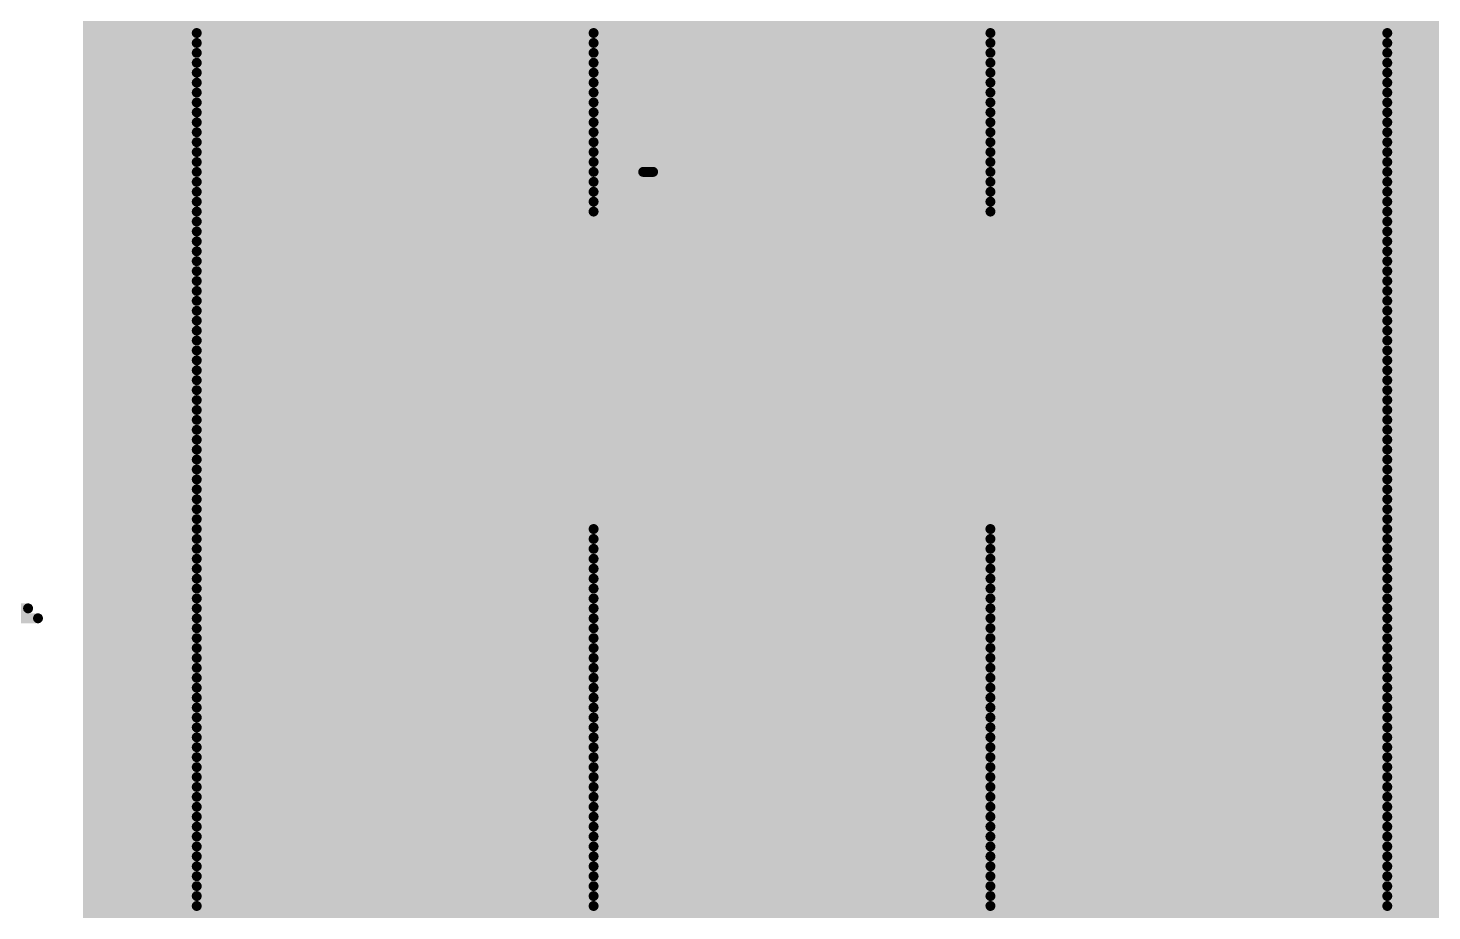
# Model space of a CAD drawing. Header units: inches. Extents: x -5 to 433, y -20 to 71.
# Drawn here: x 8.749 to 12.343, y 52.318 to 54.578 of the extents above; entities that cross this region are included whole.
import ezdxf

# ---------------------------------------------------------------- set-up
doc = ezdxf.new("R2010")
doc.units = ezdxf.units.IN
doc.layers.add('Bottom Overlay', color=54, linetype='Continuous')
doc.layers.add('Top Layer', color=1, linetype='Continuous')

msp = doc.modelspace()

# ---------------------------------------------------------------- hatches: boundary and pattern name
at = {"layer": 'Top Layer'}
msp.add_hatch(color=1, dxfattribs=at).paths.add_polyline_path([(8.89, -10.9982), (13.97, -10.9982), (13.97, 57.1754), (8.89, 57.1754)])

# ---------------------------------------------------------------- linework, layer by layer
at = {"layer": 'Bottom Overlay'}
for points in [[(9.1808, 54.5656, 0.0254, 0.0254, 0), (10.1968, 54.5656, 0.0254, 0.0254, 0)], [(11.2128, 54.5656, 0.0254, 0.0254, 0), (12.2288, 54.5656, 0.0254, 0.0254, 0)], [(9.1808, 54.5402, 0.0254, 0.0254, 0), (10.1968, 54.5402, 0.0254, 0.0254, 0)], [(9.1808, 54.5148, 0.0254, 0.0254, 0), (10.1968, 54.5148, 0.0254, 0.0254, 0)], [(11.2128, 54.5402, 0.0254, 0.0254, 0), (12.2288, 54.5402, 0.0254, 0.0254, 0)], [(11.2128, 54.5148, 0.0254, 0.0254, 0), (12.2288, 54.5148, 0.0254, 0.0254, 0)], [(9.1808, 54.4894, 0.0254, 0.0254, 0), (10.1968, 54.4894, 0.0254, 0.0254, 0)], [(11.2128, 54.4894, 0.0254, 0.0254, 0), (12.2288, 54.4894, 0.0254, 0.0254, 0)], [(9.1808, 54.464, 0.0254, 0.0254, 0), (10.1968, 54.464, 0.0254, 0.0254, 0)], [(9.1808, 54.4386, 0.0254, 0.0254, 0), (10.1968, 54.4386, 0.0254, 0.0254, 0)], [(11.2128, 54.464, 0.0254, 0.0254, 0), (12.2288, 54.464, 0.0254, 0.0254, 0)], [(11.2128, 54.4386, 0.0254, 0.0254, 0), (12.2288, 54.4386, 0.0254, 0.0254, 0)], [(9.1808, 54.4132, 0.0254, 0.0254, 0), (10.1968, 54.4132, 0.0254, 0.0254, 0)], [(11.2128, 54.4132, 0.0254, 0.0254, 0), (12.2288, 54.4132, 0.0254, 0.0254, 0)], [(9.1808, 54.3878, 0.0254, 0.0254, 0), (10.1968, 54.3878, 0.0254, 0.0254, 0)], [(11.2128, 54.3878, 0.0254, 0.0254, 0), (12.2288, 54.3878, 0.0254, 0.0254, 0)], [(9.1808, 54.3624, 0.0254, 0.0254, 0), (10.1968, 54.3624, 0.0254, 0.0254, 0)], [(9.1808, 54.337, 0.0254, 0.0254, 0), (10.1968, 54.337, 0.0254, 0.0254, 0)], [(11.2128, 54.3624, 0.0254, 0.0254, 0), (12.2288, 54.3624, 0.0254, 0.0254, 0)], [(11.2128, 54.337, 0.0254, 0.0254, 0), (12.2288, 54.337, 0.0254, 0.0254, 0)], [(9.1808, 54.3116, 0.0254, 0.0254, 0), (10.1968, 54.3116, 0.0254, 0.0254, 0)], [(11.2128, 54.3116, 0.0254, 0.0254, 0), (12.2288, 54.3116, 0.0254, 0.0254, 0)], [(9.1808, 54.2862, 0.0254, 0.0254, 0), (10.1968, 54.2862, 0.0254, 0.0254, 0)], [(9.1808, 54.2608, 0.0254, 0.0254, 0), (10.1968, 54.2608, 0.0254, 0.0254, 0)], [(11.2128, 54.2862, 0.0254, 0.0254, 0), (12.2288, 54.2862, 0.0254, 0.0254, 0)], [(11.2128, 54.2608, 0.0254, 0.0254, 0), (12.2288, 54.2608, 0.0254, 0.0254, 0)], [(9.1808, 54.2354, 0.0254, 0.0254, 0), (10.1968, 54.2354, 0.0254, 0.0254, 0)], [(11.2128, 54.2354, 0.0254, 0.0254, 0), (12.2288, 54.2354, 0.0254, 0.0254, 0)], [(9.1808, 54.21, 0.0254, 0.0254, 0), (10.1968, 54.21, 0.0254, 0.0254, 0)], [(10.3238, 54.21, 0.0254, 0.0254, 0), (10.3492, 54.21, 0.0254, 0.0254, 0)], [(11.2128, 54.21, 0.0254, 0.0254, 0), (12.2288, 54.21, 0.0254, 0.0254, 0)], [(9.1808, 54.1846, 0.0254, 0.0254, 0), (10.1968, 54.1846, 0.0254, 0.0254, 0)], [(9.1808, 54.1592, 0.0254, 0.0254, 0), (10.1968, 54.1592, 0.0254, 0.0254, 0)], [(11.2128, 54.1846, 0.0254, 0.0254, 0), (12.2288, 54.1846, 0.0254, 0.0254, 0)], [(11.2128, 54.1592, 0.0254, 0.0254, 0), (12.2288, 54.1592, 0.0254, 0.0254, 0)], [(9.1808, 54.1338, 0.0254, 0.0254, 0), (10.1968, 54.1338, 0.0254, 0.0254, 0)], [(11.2128, 54.1338, 0.0254, 0.0254, 0), (12.2288, 54.1338, 0.0254, 0.0254, 0)], [(9.1808, 54.1084, 0.0254, 0.0254, 0), (10.1968, 54.1084, 0.0254, 0.0254, 0)], [(9.1808, 54.083, 0.0254, 0.0254, 0), (12.2288, 54.083, 0.0254, 0.0254, 0)], [(11.2128, 54.1084, 0.0254, 0.0254, 0), (12.2288, 54.1084, 0.0254, 0.0254, 0)], [(9.1808, 54.0576, 0.0254, 0.0254, 0), (12.2288, 54.0576, 0.0254, 0.0254, 0)], [(9.1808, 54.0322, 0.0254, 0.0254, 0), (12.2288, 54.0322, 0.0254, 0.0254, 0)], [(9.1808, 54.0068, 0.0254, 0.0254, 0), (12.2288, 54.0068, 0.0254, 0.0254, 0)], [(9.1808, 53.9814, 0.0254, 0.0254, 0), (12.2288, 53.9814, 0.0254, 0.0254, 0)], [(9.1808, 53.956, 0.0254, 0.0254, 0), (12.2288, 53.956, 0.0254, 0.0254, 0)], [(9.1808, 53.9306, 0.0254, 0.0254, 0), (12.2288, 53.9306, 0.0254, 0.0254, 0)], [(9.1808, 53.9052, 0.0254, 0.0254, 0), (12.2288, 53.9052, 0.0254, 0.0254, 0)], [(9.1808, 53.8798, 0.0254, 0.0254, 0), (12.2288, 53.8798, 0.0254, 0.0254, 0)], [(9.1808, 53.8544, 0.0254, 0.0254, 0), (12.2288, 53.8544, 0.0254, 0.0254, 0)], [(9.1808, 53.829, 0.0254, 0.0254, 0), (12.2288, 53.829, 0.0254, 0.0254, 0)], [(9.1808, 53.8036, 0.0254, 0.0254, 0), (12.2288, 53.8036, 0.0254, 0.0254, 0)], [(9.1808, 53.7782, 0.0254, 0.0254, 0), (12.2288, 53.7782, 0.0254, 0.0254, 0)], [(9.1808, 53.7528, 0.0254, 0.0254, 0), (12.2288, 53.7528, 0.0254, 0.0254, 0)], [(9.1808, 53.7274, 0.0254, 0.0254, 0), (12.2288, 53.7274, 0.0254, 0.0254, 0)], [(9.1808, 53.702, 0.0254, 0.0254, 0), (12.2288, 53.702, 0.0254, 0.0254, 0)], [(9.1808, 53.6766, 0.0254, 0.0254, 0), (12.2288, 53.6766, 0.0254, 0.0254, 0)], [(9.1808, 53.6512, 0.0254, 0.0254, 0), (12.2288, 53.6512, 0.0254, 0.0254, 0)], [(9.1808, 53.6258, 0.0254, 0.0254, 0), (12.2288, 53.6258, 0.0254, 0.0254, 0)], [(9.1808, 53.6004, 0.0254, 0.0254, 0), (12.2288, 53.6004, 0.0254, 0.0254, 0)], [(9.1808, 53.575, 0.0254, 0.0254, 0), (12.2288, 53.575, 0.0254, 0.0254, 0)], [(9.1808, 53.5496, 0.0254, 0.0254, 0), (12.2288, 53.5496, 0.0254, 0.0254, 0)], [(9.1808, 53.5242, 0.0254, 0.0254, 0), (12.2288, 53.5242, 0.0254, 0.0254, 0)], [(9.1808, 53.4988, 0.0254, 0.0254, 0), (12.2288, 53.4988, 0.0254, 0.0254, 0)], [(9.1808, 53.4734, 0.0254, 0.0254, 0), (12.2288, 53.4734, 0.0254, 0.0254, 0)], [(9.1808, 53.448, 0.0254, 0.0254, 0), (12.2288, 53.448, 0.0254, 0.0254, 0)], [(9.1808, 53.4226, 0.0254, 0.0254, 0), (12.2288, 53.4226, 0.0254, 0.0254, 0)], [(9.1808, 53.3972, 0.0254, 0.0254, 0), (12.2288, 53.3972, 0.0254, 0.0254, 0)], [(9.1808, 53.3718, 0.0254, 0.0254, 0), (12.2288, 53.3718, 0.0254, 0.0254, 0)], [(9.1808, 53.3464, 0.0254, 0.0254, 0), (12.2288, 53.3464, 0.0254, 0.0254, 0)], [(9.1808, 53.321, 0.0254, 0.0254, 0), (12.2288, 53.321, 0.0254, 0.0254, 0)], [(9.1808, 53.2956, 0.0254, 0.0254, 0), (10.1968, 53.2956, 0.0254, 0.0254, 0)], [(11.2128, 53.2956, 0.0254, 0.0254, 0), (12.2288, 53.2956, 0.0254, 0.0254, 0)], [(9.1808, 53.2702, 0.0254, 0.0254, 0), (10.1968, 53.2702, 0.0254, 0.0254, 0)], [(11.2128, 53.2702, 0.0254, 0.0254, 0), (12.2288, 53.2702, 0.0254, 0.0254, 0)], [(9.1808, 53.2448, 0.0254, 0.0254, 0), (10.1968, 53.2448, 0.0254, 0.0254, 0)], [(9.1808, 53.2194, 0.0254, 0.0254, 0), (10.1968, 53.2194, 0.0254, 0.0254, 0)], [(11.2128, 53.2448, 0.0254, 0.0254, 0), (12.2288, 53.2448, 0.0254, 0.0254, 0)], [(11.2128, 53.2194, 0.0254, 0.0254, 0), (12.2288, 53.2194, 0.0254, 0.0254, 0)], [(9.1808, 53.194, 0.0254, 0.0254, 0), (10.1968, 53.194, 0.0254, 0.0254, 0)], [(11.2128, 53.194, 0.0254, 0.0254, 0), (12.2288, 53.194, 0.0254, 0.0254, 0)], [(9.1808, 53.1686, 0.0254, 0.0254, 0), (10.1968, 53.1686, 0.0254, 0.0254, 0)], [(11.2128, 53.1686, 0.0254, 0.0254, 0), (12.2288, 53.1686, 0.0254, 0.0254, 0)], [(9.1808, 53.1432, 0.0254, 0.0254, 0), (10.1968, 53.1432, 0.0254, 0.0254, 0)], [(9.1808, 53.1178, 0.0254, 0.0254, 0), (10.1968, 53.1178, 0.0254, 0.0254, 0)], [(11.2128, 53.1432, 0.0254, 0.0254, 0), (12.2288, 53.1432, 0.0254, 0.0254, 0)], [(11.2128, 53.1178, 0.0254, 0.0254, 0), (12.2288, 53.1178, 0.0254, 0.0254, 0)], [(7.7838, 53.0924, 0.0254, 0.0254, 0), (8.749, 53.0924, 0.0254, 0.0254, 0)], [(9.1808, 53.0924, 0.0254, 0.0254, 0), (10.1968, 53.0924, 0.0254, 0.0254, 0)], [(11.2128, 53.0924, 0.0254, 0.0254, 0), (12.2288, 53.0924, 0.0254, 0.0254, 0)], [(7.7838, 53.067, 0.0254, 0.0254, 0), (8.7744, 53.067, 0.0254, 0.0254, 0)], [(9.1808, 53.067, 0.0254, 0.0254, 0), (10.1968, 53.067, 0.0254, 0.0254, 0)], [(9.1808, 53.0416, 0.0254, 0.0254, 0), (10.1968, 53.0416, 0.0254, 0.0254, 0)], [(11.2128, 53.067, 0.0254, 0.0254, 0), (12.2288, 53.067, 0.0254, 0.0254, 0)], [(11.2128, 53.0416, 0.0254, 0.0254, 0), (12.2288, 53.0416, 0.0254, 0.0254, 0)], [(9.1808, 53.0162, 0.0254, 0.0254, 0), (10.1968, 53.0162, 0.0254, 0.0254, 0)], [(11.2128, 53.0162, 0.0254, 0.0254, 0), (12.2288, 53.0162, 0.0254, 0.0254, 0)], [(9.1808, 52.9908, 0.0254, 0.0254, 0), (10.1968, 52.9908, 0.0254, 0.0254, 0)], [(9.1808, 52.9654, 0.0254, 0.0254, 0), (10.1968, 52.9654, 0.0254, 0.0254, 0)], [(11.2128, 52.9908, 0.0254, 0.0254, 0), (12.2288, 52.9908, 0.0254, 0.0254, 0)], [(11.2128, 52.9654, 0.0254, 0.0254, 0), (12.2288, 52.9654, 0.0254, 0.0254, 0)], [(9.1808, 52.94, 0.0254, 0.0254, 0), (10.1968, 52.94, 0.0254, 0.0254, 0)], [(11.2128, 52.94, 0.0254, 0.0254, 0), (12.2288, 52.94, 0.0254, 0.0254, 0)], [(9.1808, 52.9146, 0.0254, 0.0254, 0), (10.1968, 52.9146, 0.0254, 0.0254, 0)], [(11.2128, 52.9146, 0.0254, 0.0254, 0), (12.2288, 52.9146, 0.0254, 0.0254, 0)], [(9.1808, 52.8892, 0.0254, 0.0254, 0), (10.1968, 52.8892, 0.0254, 0.0254, 0)], [(9.1808, 52.8638, 0.0254, 0.0254, 0), (10.1968, 52.8638, 0.0254, 0.0254, 0)], [(11.2128, 52.8892, 0.0254, 0.0254, 0), (12.2288, 52.8892, 0.0254, 0.0254, 0)], [(11.2128, 52.8638, 0.0254, 0.0254, 0), (12.2288, 52.8638, 0.0254, 0.0254, 0)], [(9.1808, 52.8384, 0.0254, 0.0254, 0), (10.1968, 52.8384, 0.0254, 0.0254, 0)], [(11.2128, 52.8384, 0.0254, 0.0254, 0), (12.2288, 52.8384, 0.0254, 0.0254, 0)], [(9.1808, 52.813, 0.0254, 0.0254, 0), (10.1968, 52.813, 0.0254, 0.0254, 0)], [(9.1808, 52.7876, 0.0254, 0.0254, 0), (10.1968, 52.7876, 0.0254, 0.0254, 0)], [(11.2128, 52.813, 0.0254, 0.0254, 0), (12.2288, 52.813, 0.0254, 0.0254, 0)], [(11.2128, 52.7876, 0.0254, 0.0254, 0), (12.2288, 52.7876, 0.0254, 0.0254, 0)], [(9.1808, 52.7622, 0.0254, 0.0254, 0), (10.1968, 52.7622, 0.0254, 0.0254, 0)], [(11.2128, 52.7622, 0.0254, 0.0254, 0), (12.2288, 52.7622, 0.0254, 0.0254, 0)], [(9.1808, 52.7368, 0.0254, 0.0254, 0), (10.1968, 52.7368, 0.0254, 0.0254, 0)], [(11.2128, 52.7368, 0.0254, 0.0254, 0), (12.2288, 52.7368, 0.0254, 0.0254, 0)], [(9.1808, 52.7114, 0.0254, 0.0254, 0), (10.1968, 52.7114, 0.0254, 0.0254, 0)], [(9.1808, 52.686, 0.0254, 0.0254, 0), (10.1968, 52.686, 0.0254, 0.0254, 0)], [(11.2128, 52.7114, 0.0254, 0.0254, 0), (12.2288, 52.7114, 0.0254, 0.0254, 0)], [(11.2128, 52.686, 0.0254, 0.0254, 0), (12.2288, 52.686, 0.0254, 0.0254, 0)], [(9.1808, 52.6606, 0.0254, 0.0254, 0), (10.1968, 52.6606, 0.0254, 0.0254, 0)], [(11.2128, 52.6606, 0.0254, 0.0254, 0), (12.2288, 52.6606, 0.0254, 0.0254, 0)], [(9.1808, 52.6352, 0.0254, 0.0254, 0), (10.1968, 52.6352, 0.0254, 0.0254, 0)], [(9.1808, 52.6098, 0.0254, 0.0254, 0), (10.1968, 52.6098, 0.0254, 0.0254, 0)], [(11.2128, 52.6352, 0.0254, 0.0254, 0), (12.2288, 52.6352, 0.0254, 0.0254, 0)], [(11.2128, 52.6098, 0.0254, 0.0254, 0), (12.2288, 52.6098, 0.0254, 0.0254, 0)], [(9.1808, 52.5844, 0.0254, 0.0254, 0), (10.1968, 52.5844, 0.0254, 0.0254, 0)], [(11.2128, 52.5844, 0.0254, 0.0254, 0), (12.2288, 52.5844, 0.0254, 0.0254, 0)], [(9.1808, 52.559, 0.0254, 0.0254, 0), (10.1968, 52.559, 0.0254, 0.0254, 0)], [(9.1808, 52.5336, 0.0254, 0.0254, 0), (10.1968, 52.5336, 0.0254, 0.0254, 0)], [(11.2128, 52.559, 0.0254, 0.0254, 0), (12.2288, 52.559, 0.0254, 0.0254, 0)], [(11.2128, 52.5336, 0.0254, 0.0254, 0), (12.2288, 52.5336, 0.0254, 0.0254, 0)], [(9.1808, 52.5082, 0.0254, 0.0254, 0), (10.1968, 52.5082, 0.0254, 0.0254, 0)], [(11.2128, 52.5082, 0.0254, 0.0254, 0), (12.2288, 52.5082, 0.0254, 0.0254, 0)], [(9.1808, 52.4828, 0.0254, 0.0254, 0), (10.1968, 52.4828, 0.0254, 0.0254, 0)], [(11.2128, 52.4828, 0.0254, 0.0254, 0), (12.2288, 52.4828, 0.0254, 0.0254, 0)], [(9.1808, 52.4574, 0.0254, 0.0254, 0), (10.1968, 52.4574, 0.0254, 0.0254, 0)], [(9.1808, 52.432, 0.0254, 0.0254, 0), (10.1968, 52.432, 0.0254, 0.0254, 0)], [(11.2128, 52.4574, 0.0254, 0.0254, 0), (12.2288, 52.4574, 0.0254, 0.0254, 0)], [(11.2128, 52.432, 0.0254, 0.0254, 0), (12.2288, 52.432, 0.0254, 0.0254, 0)], [(9.1808, 52.4066, 0.0254, 0.0254, 0), (10.1968, 52.4066, 0.0254, 0.0254, 0)], [(11.2128, 52.4066, 0.0254, 0.0254, 0), (12.2288, 52.4066, 0.0254, 0.0254, 0)], [(9.1808, 52.3812, 0.0254, 0.0254, 0), (10.1968, 52.3812, 0.0254, 0.0254, 0)], [(9.1808, 52.3558, 0.0254, 0.0254, 0), (10.1968, 52.3558, 0.0254, 0.0254, 0)], [(11.2128, 52.3812, 0.0254, 0.0254, 0), (12.2288, 52.3812, 0.0254, 0.0254, 0)], [(11.2128, 52.3558, 0.0254, 0.0254, 0), (12.2288, 52.3558, 0.0254, 0.0254, 0)], [(9.1808, 52.3304, 0.0254, 0.0254, 0), (10.1968, 52.3304, 0.0254, 0.0254, 0)], [(11.2128, 52.3304, 0.0254, 0.0254, 0), (12.2288, 52.3304, 0.0254, 0.0254, 0)]]:
    msp.add_lwpolyline(points, format="xyseb", dxfattribs=at)
for points in [[(9.1745, 54.5656, 0.0127, 0.0127, 1), (9.1872, 54.5656, 0.0127, 0.0127, 1)], [(10.1905, 54.5656, 0.0127, 0.0127, 1), (10.2032, 54.5656, 0.0127, 0.0127, 1)], [(11.2065, 54.5656, 0.0127, 0.0127, 1), (11.2192, 54.5656, 0.0127, 0.0127, 1)], [(12.2225, 54.5656, 0.0127, 0.0127, 1), (12.2352, 54.5656, 0.0127, 0.0127, 1)], [(9.1745, 54.5402, 0.0127, 0.0127, 1), (9.1872, 54.5402, 0.0127, 0.0127, 1)], [(9.1745, 54.5148, 0.0127, 0.0127, 1), (9.1872, 54.5148, 0.0127, 0.0127, 1)], [(10.1905, 54.5402, 0.0127, 0.0127, 1), (10.2032, 54.5402, 0.0127, 0.0127, 1)], [(10.1905, 54.5148, 0.0127, 0.0127, 1), (10.2032, 54.5148, 0.0127, 0.0127, 1)], [(11.2065, 54.5402, 0.0127, 0.0127, 1), (11.2192, 54.5402, 0.0127, 0.0127, 1)], [(11.2065, 54.5148, 0.0127, 0.0127, 1), (11.2192, 54.5148, 0.0127, 0.0127, 1)], [(12.2225, 54.5402, 0.0127, 0.0127, 1), (12.2352, 54.5402, 0.0127, 0.0127, 1)], [(12.2225, 54.5148, 0.0127, 0.0127, 1), (12.2352, 54.5148, 0.0127, 0.0127, 1)], [(9.1745, 54.4894, 0.0127, 0.0127, 1), (9.1872, 54.4894, 0.0127, 0.0127, 1)], [(10.1905, 54.4894, 0.0127, 0.0127, 1), (10.2032, 54.4894, 0.0127, 0.0127, 1)], [(11.2065, 54.4894, 0.0127, 0.0127, 1), (11.2192, 54.4894, 0.0127, 0.0127, 1)], [(12.2225, 54.4894, 0.0127, 0.0127, 1), (12.2352, 54.4894, 0.0127, 0.0127, 1)], [(9.1745, 54.464, 0.0127, 0.0127, 1), (9.1872, 54.464, 0.0127, 0.0127, 1)], [(9.1745, 54.4386, 0.0127, 0.0127, 1), (9.1872, 54.4386, 0.0127, 0.0127, 1)], [(10.1905, 54.464, 0.0127, 0.0127, 1), (10.2032, 54.464, 0.0127, 0.0127, 1)], [(10.1905, 54.4386, 0.0127, 0.0127, 1), (10.2032, 54.4386, 0.0127, 0.0127, 1)], [(11.2065, 54.464, 0.0127, 0.0127, 1), (11.2192, 54.464, 0.0127, 0.0127, 1)], [(11.2065, 54.4386, 0.0127, 0.0127, 1), (11.2192, 54.4386, 0.0127, 0.0127, 1)], [(12.2225, 54.464, 0.0127, 0.0127, 1), (12.2352, 54.464, 0.0127, 0.0127, 1)], [(12.2225, 54.4386, 0.0127, 0.0127, 1), (12.2352, 54.4386, 0.0127, 0.0127, 1)], [(9.1745, 54.4132, 0.0127, 0.0127, 1), (9.1872, 54.4132, 0.0127, 0.0127, 1)], [(10.1905, 54.4132, 0.0127, 0.0127, 1), (10.2032, 54.4132, 0.0127, 0.0127, 1)], [(11.2065, 54.4132, 0.0127, 0.0127, 1), (11.2192, 54.4132, 0.0127, 0.0127, 1)], [(12.2225, 54.4132, 0.0127, 0.0127, 1), (12.2352, 54.4132, 0.0127, 0.0127, 1)], [(9.1745, 54.3878, 0.0127, 0.0127, 1), (9.1872, 54.3878, 0.0127, 0.0127, 1)], [(10.1905, 54.3878, 0.0127, 0.0127, 1), (10.2032, 54.3878, 0.0127, 0.0127, 1)], [(11.2065, 54.3878, 0.0127, 0.0127, 1), (11.2192, 54.3878, 0.0127, 0.0127, 1)], [(12.2225, 54.3878, 0.0127, 0.0127, 1), (12.2352, 54.3878, 0.0127, 0.0127, 1)], [(9.1745, 54.3624, 0.0127, 0.0127, 1), (9.1872, 54.3624, 0.0127, 0.0127, 1)], [(9.1745, 54.337, 0.0127, 0.0127, 1), (9.1872, 54.337, 0.0127, 0.0127, 1)], [(10.1905, 54.3624, 0.0127, 0.0127, 1), (10.2032, 54.3624, 0.0127, 0.0127, 1)], [(10.1905, 54.337, 0.0127, 0.0127, 1), (10.2032, 54.337, 0.0127, 0.0127, 1)], [(11.2065, 54.3624, 0.0127, 0.0127, 1), (11.2192, 54.3624, 0.0127, 0.0127, 1)], [(11.2065, 54.337, 0.0127, 0.0127, 1), (11.2192, 54.337, 0.0127, 0.0127, 1)], [(12.2225, 54.3624, 0.0127, 0.0127, 1), (12.2352, 54.3624, 0.0127, 0.0127, 1)], [(12.2225, 54.337, 0.0127, 0.0127, 1), (12.2352, 54.337, 0.0127, 0.0127, 1)], [(9.1745, 54.3116, 0.0127, 0.0127, 1), (9.1872, 54.3116, 0.0127, 0.0127, 1)], [(10.1905, 54.3116, 0.0127, 0.0127, 1), (10.2032, 54.3116, 0.0127, 0.0127, 1)], [(11.2065, 54.3116, 0.0127, 0.0127, 1), (11.2192, 54.3116, 0.0127, 0.0127, 1)], [(12.2225, 54.3116, 0.0127, 0.0127, 1), (12.2352, 54.3116, 0.0127, 0.0127, 1)], [(9.1745, 54.2862, 0.0127, 0.0127, 1), (9.1872, 54.2862, 0.0127, 0.0127, 1)], [(9.1745, 54.2608, 0.0127, 0.0127, 1), (9.1872, 54.2608, 0.0127, 0.0127, 1)], [(10.1905, 54.2862, 0.0127, 0.0127, 1), (10.2032, 54.2862, 0.0127, 0.0127, 1)], [(10.1905, 54.2608, 0.0127, 0.0127, 1), (10.2032, 54.2608, 0.0127, 0.0127, 1)], [(11.2065, 54.2862, 0.0127, 0.0127, 1), (11.2192, 54.2862, 0.0127, 0.0127, 1)], [(11.2065, 54.2608, 0.0127, 0.0127, 1), (11.2192, 54.2608, 0.0127, 0.0127, 1)], [(12.2225, 54.2862, 0.0127, 0.0127, 1), (12.2352, 54.2862, 0.0127, 0.0127, 1)], [(12.2225, 54.2608, 0.0127, 0.0127, 1), (12.2352, 54.2608, 0.0127, 0.0127, 1)], [(9.1745, 54.2354, 0.0127, 0.0127, 1), (9.1872, 54.2354, 0.0127, 0.0127, 1)], [(10.1905, 54.2354, 0.0127, 0.0127, 1), (10.2032, 54.2354, 0.0127, 0.0127, 1)], [(11.2065, 54.2354, 0.0127, 0.0127, 1), (11.2192, 54.2354, 0.0127, 0.0127, 1)], [(12.2225, 54.2354, 0.0127, 0.0127, 1), (12.2352, 54.2354, 0.0127, 0.0127, 1)], [(9.1745, 54.21, 0.0127, 0.0127, 1), (9.1872, 54.21, 0.0127, 0.0127, 1)], [(10.1905, 54.21, 0.0127, 0.0127, 1), (10.2032, 54.21, 0.0127, 0.0127, 1)], [(10.3175, 54.21, 0.0127, 0.0127, 1), (10.3302, 54.21, 0.0127, 0.0127, 1)], [(10.3429, 54.21, 0.0127, 0.0127, 1), (10.3556, 54.21, 0.0127, 0.0127, 1)], [(11.2065, 54.21, 0.0127, 0.0127, 1), (11.2192, 54.21, 0.0127, 0.0127, 1)], [(12.2225, 54.21, 0.0127, 0.0127, 1), (12.2352, 54.21, 0.0127, 0.0127, 1)], [(9.1745, 54.1846, 0.0127, 0.0127, 1), (9.1872, 54.1846, 0.0127, 0.0127, 1)], [(9.1745, 54.1592, 0.0127, 0.0127, 1), (9.1872, 54.1592, 0.0127, 0.0127, 1)], [(10.1905, 54.1846, 0.0127, 0.0127, 1), (10.2032, 54.1846, 0.0127, 0.0127, 1)], [(10.1905, 54.1592, 0.0127, 0.0127, 1), (10.2032, 54.1592, 0.0127, 0.0127, 1)], [(11.2065, 54.1846, 0.0127, 0.0127, 1), (11.2192, 54.1846, 0.0127, 0.0127, 1)], [(11.2065, 54.1592, 0.0127, 0.0127, 1), (11.2192, 54.1592, 0.0127, 0.0127, 1)], [(12.2225, 54.1846, 0.0127, 0.0127, 1), (12.2352, 54.1846, 0.0127, 0.0127, 1)], [(12.2225, 54.1592, 0.0127, 0.0127, 1), (12.2352, 54.1592, 0.0127, 0.0127, 1)], [(9.1745, 54.1338, 0.0127, 0.0127, 1), (9.1872, 54.1338, 0.0127, 0.0127, 1)], [(10.1905, 54.1338, 0.0127, 0.0127, 1), (10.2032, 54.1338, 0.0127, 0.0127, 1)], [(11.2065, 54.1338, 0.0127, 0.0127, 1), (11.2192, 54.1338, 0.0127, 0.0127, 1)], [(12.2225, 54.1338, 0.0127, 0.0127, 1), (12.2352, 54.1338, 0.0127, 0.0127, 1)], [(9.1745, 54.1084, 0.0127, 0.0127, 1), (9.1872, 54.1084, 0.0127, 0.0127, 1)], [(9.1745, 54.083, 0.0127, 0.0127, 1), (9.1872, 54.083, 0.0127, 0.0127, 1)], [(10.1905, 54.1084, 0.0127, 0.0127, 1), (10.2032, 54.1084, 0.0127, 0.0127, 1)], [(11.2065, 54.1084, 0.0127, 0.0127, 1), (11.2192, 54.1084, 0.0127, 0.0127, 1)], [(12.2225, 54.1084, 0.0127, 0.0127, 1), (12.2352, 54.1084, 0.0127, 0.0127, 1)], [(12.2225, 54.083, 0.0127, 0.0127, 1), (12.2352, 54.083, 0.0127, 0.0127, 1)], [(9.1745, 54.0576, 0.0127, 0.0127, 1), (9.1872, 54.0576, 0.0127, 0.0127, 1)], [(12.2225, 54.0576, 0.0127, 0.0127, 1), (12.2352, 54.0576, 0.0127, 0.0127, 1)], [(9.1745, 54.0322, 0.0127, 0.0127, 1), (9.1872, 54.0322, 0.0127, 0.0127, 1)], [(9.1745, 54.0068, 0.0127, 0.0127, 1), (9.1872, 54.0068, 0.0127, 0.0127, 1)], [(12.2225, 54.0322, 0.0127, 0.0127, 1), (12.2352, 54.0322, 0.0127, 0.0127, 1)], [(12.2225, 54.0068, 0.0127, 0.0127, 1), (12.2352, 54.0068, 0.0127, 0.0127, 1)], [(9.1745, 53.9814, 0.0127, 0.0127, 1), (9.1872, 53.9814, 0.0127, 0.0127, 1)], [(12.2225, 53.9814, 0.0127, 0.0127, 1), (12.2352, 53.9814, 0.0127, 0.0127, 1)], [(9.1745, 53.956, 0.0127, 0.0127, 1), (9.1872, 53.956, 0.0127, 0.0127, 1)], [(12.2225, 53.956, 0.0127, 0.0127, 1), (12.2352, 53.956, 0.0127, 0.0127, 1)], [(9.1745, 53.9306, 0.0127, 0.0127, 1), (9.1872, 53.9306, 0.0127, 0.0127, 1)], [(9.1745, 53.9052, 0.0127, 0.0127, 1), (9.1872, 53.9052, 0.0127, 0.0127, 1)], [(12.2225, 53.9306, 0.0127, 0.0127, 1), (12.2352, 53.9306, 0.0127, 0.0127, 1)], [(12.2225, 53.9052, 0.0127, 0.0127, 1), (12.2352, 53.9052, 0.0127, 0.0127, 1)], [(9.1745, 53.8798, 0.0127, 0.0127, 1), (9.1872, 53.8798, 0.0127, 0.0127, 1)], [(12.2225, 53.8798, 0.0127, 0.0127, 1), (12.2352, 53.8798, 0.0127, 0.0127, 1)], [(9.1745, 53.8544, 0.0127, 0.0127, 1), (9.1872, 53.8544, 0.0127, 0.0127, 1)], [(9.1745, 53.829, 0.0127, 0.0127, 1), (9.1872, 53.829, 0.0127, 0.0127, 1)], [(12.2225, 53.8544, 0.0127, 0.0127, 1), (12.2352, 53.8544, 0.0127, 0.0127, 1)], [(12.2225, 53.829, 0.0127, 0.0127, 1), (12.2352, 53.829, 0.0127, 0.0127, 1)], [(9.1745, 53.8036, 0.0127, 0.0127, 1), (9.1872, 53.8036, 0.0127, 0.0127, 1)], [(12.2225, 53.8036, 0.0127, 0.0127, 1), (12.2352, 53.8036, 0.0127, 0.0127, 1)], [(9.1745, 53.7782, 0.0127, 0.0127, 1), (9.1872, 53.7782, 0.0127, 0.0127, 1)], [(12.2225, 53.7782, 0.0127, 0.0127, 1), (12.2352, 53.7782, 0.0127, 0.0127, 1)], [(9.1745, 53.7528, 0.0127, 0.0127, 1), (9.1872, 53.7528, 0.0127, 0.0127, 1)], [(9.1745, 53.7274, 0.0127, 0.0127, 1), (9.1872, 53.7274, 0.0127, 0.0127, 1)], [(12.2225, 53.7528, 0.0127, 0.0127, 1), (12.2352, 53.7528, 0.0127, 0.0127, 1)], [(12.2225, 53.7274, 0.0127, 0.0127, 1), (12.2352, 53.7274, 0.0127, 0.0127, 1)], [(9.1745, 53.702, 0.0127, 0.0127, 1), (9.1872, 53.702, 0.0127, 0.0127, 1)], [(12.2225, 53.702, 0.0127, 0.0127, 1), (12.2352, 53.702, 0.0127, 0.0127, 1)], [(9.1745, 53.6766, 0.0127, 0.0127, 1), (9.1872, 53.6766, 0.0127, 0.0127, 1)], [(9.1745, 53.6512, 0.0127, 0.0127, 1), (9.1872, 53.6512, 0.0127, 0.0127, 1)], [(12.2225, 53.6766, 0.0127, 0.0127, 1), (12.2352, 53.6766, 0.0127, 0.0127, 1)], [(12.2225, 53.6512, 0.0127, 0.0127, 1), (12.2352, 53.6512, 0.0127, 0.0127, 1)], [(9.1745, 53.6258, 0.0127, 0.0127, 1), (9.1872, 53.6258, 0.0127, 0.0127, 1)], [(12.2225, 53.6258, 0.0127, 0.0127, 1), (12.2352, 53.6258, 0.0127, 0.0127, 1)], [(9.1745, 53.6004, 0.0127, 0.0127, 1), (9.1872, 53.6004, 0.0127, 0.0127, 1)], [(12.2225, 53.6004, 0.0127, 0.0127, 1), (12.2352, 53.6004, 0.0127, 0.0127, 1)], [(9.1745, 53.575, 0.0127, 0.0127, 1), (9.1872, 53.575, 0.0127, 0.0127, 1)], [(9.1745, 53.5496, 0.0127, 0.0127, 1), (9.1872, 53.5496, 0.0127, 0.0127, 1)], [(12.2225, 53.575, 0.0127, 0.0127, 1), (12.2352, 53.575, 0.0127, 0.0127, 1)], [(12.2225, 53.5496, 0.0127, 0.0127, 1), (12.2352, 53.5496, 0.0127, 0.0127, 1)], [(9.1745, 53.5242, 0.0127, 0.0127, 1), (9.1872, 53.5242, 0.0127, 0.0127, 1)], [(12.2225, 53.5242, 0.0127, 0.0127, 1), (12.2352, 53.5242, 0.0127, 0.0127, 1)], [(9.1745, 53.4988, 0.0127, 0.0127, 1), (9.1872, 53.4988, 0.0127, 0.0127, 1)], [(9.1745, 53.4734, 0.0127, 0.0127, 1), (9.1872, 53.4734, 0.0127, 0.0127, 1)], [(12.2225, 53.4988, 0.0127, 0.0127, 1), (12.2352, 53.4988, 0.0127, 0.0127, 1)], [(12.2225, 53.4734, 0.0127, 0.0127, 1), (12.2352, 53.4734, 0.0127, 0.0127, 1)], [(9.1745, 53.448, 0.0127, 0.0127, 1), (9.1872, 53.448, 0.0127, 0.0127, 1)], [(12.2225, 53.448, 0.0127, 0.0127, 1), (12.2352, 53.448, 0.0127, 0.0127, 1)], [(9.1745, 53.4226, 0.0127, 0.0127, 1), (9.1872, 53.4226, 0.0127, 0.0127, 1)], [(9.1745, 53.3972, 0.0127, 0.0127, 1), (9.1872, 53.3972, 0.0127, 0.0127, 1)], [(12.2225, 53.4226, 0.0127, 0.0127, 1), (12.2352, 53.4226, 0.0127, 0.0127, 1)], [(12.2225, 53.3972, 0.0127, 0.0127, 1), (12.2352, 53.3972, 0.0127, 0.0127, 1)], [(9.1745, 53.3718, 0.0127, 0.0127, 1), (9.1872, 53.3718, 0.0127, 0.0127, 1)], [(12.2225, 53.3718, 0.0127, 0.0127, 1), (12.2352, 53.3718, 0.0127, 0.0127, 1)], [(9.1745, 53.3464, 0.0127, 0.0127, 1), (9.1872, 53.3464, 0.0127, 0.0127, 1)], [(12.2225, 53.3464, 0.0127, 0.0127, 1), (12.2352, 53.3464, 0.0127, 0.0127, 1)], [(9.1745, 53.321, 0.0127, 0.0127, 1), (9.1872, 53.321, 0.0127, 0.0127, 1)], [(9.1745, 53.2956, 0.0127, 0.0127, 1), (9.1872, 53.2956, 0.0127, 0.0127, 1)], [(10.1905, 53.2956, 0.0127, 0.0127, 1), (10.2032, 53.2956, 0.0127, 0.0127, 1)], [(11.2065, 53.2956, 0.0127, 0.0127, 1), (11.2192, 53.2956, 0.0127, 0.0127, 1)], [(12.2225, 53.321, 0.0127, 0.0127, 1), (12.2352, 53.321, 0.0127, 0.0127, 1)], [(12.2225, 53.2956, 0.0127, 0.0127, 1), (12.2352, 53.2956, 0.0127, 0.0127, 1)], [(9.1745, 53.2702, 0.0127, 0.0127, 1), (9.1872, 53.2702, 0.0127, 0.0127, 1)], [(10.1905, 53.2702, 0.0127, 0.0127, 1), (10.2032, 53.2702, 0.0127, 0.0127, 1)], [(11.2065, 53.2702, 0.0127, 0.0127, 1), (11.2192, 53.2702, 0.0127, 0.0127, 1)], [(12.2225, 53.2702, 0.0127, 0.0127, 1), (12.2352, 53.2702, 0.0127, 0.0127, 1)], [(9.1745, 53.2448, 0.0127, 0.0127, 1), (9.1872, 53.2448, 0.0127, 0.0127, 1)], [(9.1745, 53.2194, 0.0127, 0.0127, 1), (9.1872, 53.2194, 0.0127, 0.0127, 1)], [(10.1905, 53.2448, 0.0127, 0.0127, 1), (10.2032, 53.2448, 0.0127, 0.0127, 1)], [(10.1905, 53.2194, 0.0127, 0.0127, 1), (10.2032, 53.2194, 0.0127, 0.0127, 1)], [(11.2065, 53.2448, 0.0127, 0.0127, 1), (11.2192, 53.2448, 0.0127, 0.0127, 1)], [(11.2065, 53.2194, 0.0127, 0.0127, 1), (11.2192, 53.2194, 0.0127, 0.0127, 1)], [(12.2225, 53.2448, 0.0127, 0.0127, 1), (12.2352, 53.2448, 0.0127, 0.0127, 1)], [(12.2225, 53.2194, 0.0127, 0.0127, 1), (12.2352, 53.2194, 0.0127, 0.0127, 1)], [(9.1745, 53.194, 0.0127, 0.0127, 1), (9.1872, 53.194, 0.0127, 0.0127, 1)], [(10.1905, 53.194, 0.0127, 0.0127, 1), (10.2032, 53.194, 0.0127, 0.0127, 1)], [(11.2065, 53.194, 0.0127, 0.0127, 1), (11.2192, 53.194, 0.0127, 0.0127, 1)], [(12.2225, 53.194, 0.0127, 0.0127, 1), (12.2352, 53.194, 0.0127, 0.0127, 1)], [(9.1745, 53.1686, 0.0127, 0.0127, 1), (9.1872, 53.1686, 0.0127, 0.0127, 1)], [(10.1905, 53.1686, 0.0127, 0.0127, 1), (10.2032, 53.1686, 0.0127, 0.0127, 1)], [(11.2065, 53.1686, 0.0127, 0.0127, 1), (11.2192, 53.1686, 0.0127, 0.0127, 1)], [(12.2225, 53.1686, 0.0127, 0.0127, 1), (12.2352, 53.1686, 0.0127, 0.0127, 1)], [(9.1745, 53.1432, 0.0127, 0.0127, 1), (9.1872, 53.1432, 0.0127, 0.0127, 1)], [(9.1745, 53.1178, 0.0127, 0.0127, 1), (9.1872, 53.1178, 0.0127, 0.0127, 1)], [(10.1905, 53.1432, 0.0127, 0.0127, 1), (10.2032, 53.1432, 0.0127, 0.0127, 1)], [(10.1905, 53.1178, 0.0127, 0.0127, 1), (10.2032, 53.1178, 0.0127, 0.0127, 1)], [(11.2065, 53.1432, 0.0127, 0.0127, 1), (11.2192, 53.1432, 0.0127, 0.0127, 1)], [(11.2065, 53.1178, 0.0127, 0.0127, 1), (11.2192, 53.1178, 0.0127, 0.0127, 1)], [(12.2225, 53.1432, 0.0127, 0.0127, 1), (12.2352, 53.1432, 0.0127, 0.0127, 1)], [(12.2225, 53.1178, 0.0127, 0.0127, 1), (12.2352, 53.1178, 0.0127, 0.0127, 1)], [(8.7427, 53.0924, 0.0127, 0.0127, 1), (8.7554, 53.0924, 0.0127, 0.0127, 1)], [(9.1745, 53.0924, 0.0127, 0.0127, 1), (9.1872, 53.0924, 0.0127, 0.0127, 1)], [(10.1905, 53.0924, 0.0127, 0.0127, 1), (10.2032, 53.0924, 0.0127, 0.0127, 1)], [(11.2065, 53.0924, 0.0127, 0.0127, 1), (11.2192, 53.0924, 0.0127, 0.0127, 1)], [(12.2225, 53.0924, 0.0127, 0.0127, 1), (12.2352, 53.0924, 0.0127, 0.0127, 1)], [(8.7681, 53.067, 0.0127, 0.0127, 1), (8.7808, 53.067, 0.0127, 0.0127, 1)], [(9.1745, 53.067, 0.0127, 0.0127, 1), (9.1872, 53.067, 0.0127, 0.0127, 1)], [(9.1745, 53.0416, 0.0127, 0.0127, 1), (9.1872, 53.0416, 0.0127, 0.0127, 1)], [(10.1905, 53.067, 0.0127, 0.0127, 1), (10.2032, 53.067, 0.0127, 0.0127, 1)], [(10.1905, 53.0416, 0.0127, 0.0127, 1), (10.2032, 53.0416, 0.0127, 0.0127, 1)], [(11.2065, 53.067, 0.0127, 0.0127, 1), (11.2192, 53.067, 0.0127, 0.0127, 1)], [(11.2065, 53.0416, 0.0127, 0.0127, 1), (11.2192, 53.0416, 0.0127, 0.0127, 1)], [(12.2225, 53.067, 0.0127, 0.0127, 1), (12.2352, 53.067, 0.0127, 0.0127, 1)], [(12.2225, 53.0416, 0.0127, 0.0127, 1), (12.2352, 53.0416, 0.0127, 0.0127, 1)], [(9.1745, 53.0162, 0.0127, 0.0127, 1), (9.1872, 53.0162, 0.0127, 0.0127, 1)], [(10.1905, 53.0162, 0.0127, 0.0127, 1), (10.2032, 53.0162, 0.0127, 0.0127, 1)], [(11.2065, 53.0162, 0.0127, 0.0127, 1), (11.2192, 53.0162, 0.0127, 0.0127, 1)], [(12.2225, 53.0162, 0.0127, 0.0127, 1), (12.2352, 53.0162, 0.0127, 0.0127, 1)], [(9.1745, 52.9908, 0.0127, 0.0127, 1), (9.1872, 52.9908, 0.0127, 0.0127, 1)], [(9.1745, 52.9654, 0.0127, 0.0127, 1), (9.1872, 52.9654, 0.0127, 0.0127, 1)], [(10.1905, 52.9908, 0.0127, 0.0127, 1), (10.2032, 52.9908, 0.0127, 0.0127, 1)], [(10.1905, 52.9654, 0.0127, 0.0127, 1), (10.2032, 52.9654, 0.0127, 0.0127, 1)], [(11.2065, 52.9908, 0.0127, 0.0127, 1), (11.2192, 52.9908, 0.0127, 0.0127, 1)], [(11.2065, 52.9654, 0.0127, 0.0127, 1), (11.2192, 52.9654, 0.0127, 0.0127, 1)], [(12.2225, 52.9908, 0.0127, 0.0127, 1), (12.2352, 52.9908, 0.0127, 0.0127, 1)], [(12.2225, 52.9654, 0.0127, 0.0127, 1), (12.2352, 52.9654, 0.0127, 0.0127, 1)], [(9.1745, 52.94, 0.0127, 0.0127, 1), (9.1872, 52.94, 0.0127, 0.0127, 1)], [(10.1905, 52.94, 0.0127, 0.0127, 1), (10.2032, 52.94, 0.0127, 0.0127, 1)], [(11.2065, 52.94, 0.0127, 0.0127, 1), (11.2192, 52.94, 0.0127, 0.0127, 1)], [(12.2225, 52.94, 0.0127, 0.0127, 1), (12.2352, 52.94, 0.0127, 0.0127, 1)], [(9.1745, 52.9146, 0.0127, 0.0127, 1), (9.1872, 52.9146, 0.0127, 0.0127, 1)], [(10.1905, 52.9146, 0.0127, 0.0127, 1), (10.2032, 52.9146, 0.0127, 0.0127, 1)], [(11.2065, 52.9146, 0.0127, 0.0127, 1), (11.2192, 52.9146, 0.0127, 0.0127, 1)], [(12.2225, 52.9146, 0.0127, 0.0127, 1), (12.2352, 52.9146, 0.0127, 0.0127, 1)], [(9.1745, 52.8892, 0.0127, 0.0127, 1), (9.1872, 52.8892, 0.0127, 0.0127, 1)], [(9.1745, 52.8638, 0.0127, 0.0127, 1), (9.1872, 52.8638, 0.0127, 0.0127, 1)], [(10.1905, 52.8892, 0.0127, 0.0127, 1), (10.2032, 52.8892, 0.0127, 0.0127, 1)], [(10.1905, 52.8638, 0.0127, 0.0127, 1), (10.2032, 52.8638, 0.0127, 0.0127, 1)], [(11.2065, 52.8892, 0.0127, 0.0127, 1), (11.2192, 52.8892, 0.0127, 0.0127, 1)], [(11.2065, 52.8638, 0.0127, 0.0127, 1), (11.2192, 52.8638, 0.0127, 0.0127, 1)], [(12.2225, 52.8892, 0.0127, 0.0127, 1), (12.2352, 52.8892, 0.0127, 0.0127, 1)], [(12.2225, 52.8638, 0.0127, 0.0127, 1), (12.2352, 52.8638, 0.0127, 0.0127, 1)], [(9.1745, 52.8384, 0.0127, 0.0127, 1), (9.1872, 52.8384, 0.0127, 0.0127, 1)], [(10.1905, 52.8384, 0.0127, 0.0127, 1), (10.2032, 52.8384, 0.0127, 0.0127, 1)], [(11.2065, 52.8384, 0.0127, 0.0127, 1), (11.2192, 52.8384, 0.0127, 0.0127, 1)], [(12.2225, 52.8384, 0.0127, 0.0127, 1), (12.2352, 52.8384, 0.0127, 0.0127, 1)], [(9.1745, 52.813, 0.0127, 0.0127, 1), (9.1872, 52.813, 0.0127, 0.0127, 1)], [(9.1745, 52.7876, 0.0127, 0.0127, 1), (9.1872, 52.7876, 0.0127, 0.0127, 1)], [(10.1905, 52.813, 0.0127, 0.0127, 1), (10.2032, 52.813, 0.0127, 0.0127, 1)], [(10.1905, 52.7876, 0.0127, 0.0127, 1), (10.2032, 52.7876, 0.0127, 0.0127, 1)], [(11.2065, 52.813, 0.0127, 0.0127, 1), (11.2192, 52.813, 0.0127, 0.0127, 1)], [(11.2065, 52.7876, 0.0127, 0.0127, 1), (11.2192, 52.7876, 0.0127, 0.0127, 1)], [(12.2225, 52.813, 0.0127, 0.0127, 1), (12.2352, 52.813, 0.0127, 0.0127, 1)], [(12.2225, 52.7876, 0.0127, 0.0127, 1), (12.2352, 52.7876, 0.0127, 0.0127, 1)], [(9.1745, 52.7622, 0.0127, 0.0127, 1), (9.1872, 52.7622, 0.0127, 0.0127, 1)], [(10.1905, 52.7622, 0.0127, 0.0127, 1), (10.2032, 52.7622, 0.0127, 0.0127, 1)], [(11.2065, 52.7622, 0.0127, 0.0127, 1), (11.2192, 52.7622, 0.0127, 0.0127, 1)], [(12.2225, 52.7622, 0.0127, 0.0127, 1), (12.2352, 52.7622, 0.0127, 0.0127, 1)], [(9.1745, 52.7368, 0.0127, 0.0127, 1), (9.1872, 52.7368, 0.0127, 0.0127, 1)], [(10.1905, 52.7368, 0.0127, 0.0127, 1), (10.2032, 52.7368, 0.0127, 0.0127, 1)], [(11.2065, 52.7368, 0.0127, 0.0127, 1), (11.2192, 52.7368, 0.0127, 0.0127, 1)], [(12.2225, 52.7368, 0.0127, 0.0127, 1), (12.2352, 52.7368, 0.0127, 0.0127, 1)], [(9.1745, 52.7114, 0.0127, 0.0127, 1), (9.1872, 52.7114, 0.0127, 0.0127, 1)], [(9.1745, 52.686, 0.0127, 0.0127, 1), (9.1872, 52.686, 0.0127, 0.0127, 1)], [(10.1905, 52.7114, 0.0127, 0.0127, 1), (10.2032, 52.7114, 0.0127, 0.0127, 1)], [(10.1905, 52.686, 0.0127, 0.0127, 1), (10.2032, 52.686, 0.0127, 0.0127, 1)], [(11.2065, 52.7114, 0.0127, 0.0127, 1), (11.2192, 52.7114, 0.0127, 0.0127, 1)], [(11.2065, 52.686, 0.0127, 0.0127, 1), (11.2192, 52.686, 0.0127, 0.0127, 1)], [(12.2225, 52.7114, 0.0127, 0.0127, 1), (12.2352, 52.7114, 0.0127, 0.0127, 1)], [(12.2225, 52.686, 0.0127, 0.0127, 1), (12.2352, 52.686, 0.0127, 0.0127, 1)], [(9.1745, 52.6606, 0.0127, 0.0127, 1), (9.1872, 52.6606, 0.0127, 0.0127, 1)], [(10.1905, 52.6606, 0.0127, 0.0127, 1), (10.2032, 52.6606, 0.0127, 0.0127, 1)], [(11.2065, 52.6606, 0.0127, 0.0127, 1), (11.2192, 52.6606, 0.0127, 0.0127, 1)], [(12.2225, 52.6606, 0.0127, 0.0127, 1), (12.2352, 52.6606, 0.0127, 0.0127, 1)], [(9.1745, 52.6352, 0.0127, 0.0127, 1), (9.1872, 52.6352, 0.0127, 0.0127, 1)], [(9.1745, 52.6098, 0.0127, 0.0127, 1), (9.1872, 52.6098, 0.0127, 0.0127, 1)], [(10.1905, 52.6352, 0.0127, 0.0127, 1), (10.2032, 52.6352, 0.0127, 0.0127, 1)], [(10.1905, 52.6098, 0.0127, 0.0127, 1), (10.2032, 52.6098, 0.0127, 0.0127, 1)], [(11.2065, 52.6352, 0.0127, 0.0127, 1), (11.2192, 52.6352, 0.0127, 0.0127, 1)], [(11.2065, 52.6098, 0.0127, 0.0127, 1), (11.2192, 52.6098, 0.0127, 0.0127, 1)], [(12.2225, 52.6352, 0.0127, 0.0127, 1), (12.2352, 52.6352, 0.0127, 0.0127, 1)], [(12.2225, 52.6098, 0.0127, 0.0127, 1), (12.2352, 52.6098, 0.0127, 0.0127, 1)], [(9.1745, 52.5844, 0.0127, 0.0127, 1), (9.1872, 52.5844, 0.0127, 0.0127, 1)], [(10.1905, 52.5844, 0.0127, 0.0127, 1), (10.2032, 52.5844, 0.0127, 0.0127, 1)], [(11.2065, 52.5844, 0.0127, 0.0127, 1), (11.2192, 52.5844, 0.0127, 0.0127, 1)], [(12.2225, 52.5844, 0.0127, 0.0127, 1), (12.2352, 52.5844, 0.0127, 0.0127, 1)], [(9.1745, 52.559, 0.0127, 0.0127, 1), (9.1872, 52.559, 0.0127, 0.0127, 1)], [(9.1745, 52.5336, 0.0127, 0.0127, 1), (9.1872, 52.5336, 0.0127, 0.0127, 1)], [(10.1905, 52.559, 0.0127, 0.0127, 1), (10.2032, 52.559, 0.0127, 0.0127, 1)], [(10.1905, 52.5336, 0.0127, 0.0127, 1), (10.2032, 52.5336, 0.0127, 0.0127, 1)], [(11.2065, 52.559, 0.0127, 0.0127, 1), (11.2192, 52.559, 0.0127, 0.0127, 1)], [(11.2065, 52.5336, 0.0127, 0.0127, 1), (11.2192, 52.5336, 0.0127, 0.0127, 1)], [(12.2225, 52.559, 0.0127, 0.0127, 1), (12.2352, 52.559, 0.0127, 0.0127, 1)], [(12.2225, 52.5336, 0.0127, 0.0127, 1), (12.2352, 52.5336, 0.0127, 0.0127, 1)], [(9.1745, 52.5082, 0.0127, 0.0127, 1), (9.1872, 52.5082, 0.0127, 0.0127, 1)], [(10.1905, 52.5082, 0.0127, 0.0127, 1), (10.2032, 52.5082, 0.0127, 0.0127, 1)], [(11.2065, 52.5082, 0.0127, 0.0127, 1), (11.2192, 52.5082, 0.0127, 0.0127, 1)], [(12.2225, 52.5082, 0.0127, 0.0127, 1), (12.2352, 52.5082, 0.0127, 0.0127, 1)], [(9.1745, 52.4828, 0.0127, 0.0127, 1), (9.1872, 52.4828, 0.0127, 0.0127, 1)], [(10.1905, 52.4828, 0.0127, 0.0127, 1), (10.2032, 52.4828, 0.0127, 0.0127, 1)], [(11.2065, 52.4828, 0.0127, 0.0127, 1), (11.2192, 52.4828, 0.0127, 0.0127, 1)], [(12.2225, 52.4828, 0.0127, 0.0127, 1), (12.2352, 52.4828, 0.0127, 0.0127, 1)], [(9.1745, 52.4574, 0.0127, 0.0127, 1), (9.1872, 52.4574, 0.0127, 0.0127, 1)], [(9.1745, 52.432, 0.0127, 0.0127, 1), (9.1872, 52.432, 0.0127, 0.0127, 1)], [(10.1905, 52.4574, 0.0127, 0.0127, 1), (10.2032, 52.4574, 0.0127, 0.0127, 1)], [(10.1905, 52.432, 0.0127, 0.0127, 1), (10.2032, 52.432, 0.0127, 0.0127, 1)], [(11.2065, 52.4574, 0.0127, 0.0127, 1), (11.2192, 52.4574, 0.0127, 0.0127, 1)], [(11.2065, 52.432, 0.0127, 0.0127, 1), (11.2192, 52.432, 0.0127, 0.0127, 1)], [(12.2225, 52.4574, 0.0127, 0.0127, 1), (12.2352, 52.4574, 0.0127, 0.0127, 1)], [(12.2225, 52.432, 0.0127, 0.0127, 1), (12.2352, 52.432, 0.0127, 0.0127, 1)], [(9.1745, 52.4066, 0.0127, 0.0127, 1), (9.1872, 52.4066, 0.0127, 0.0127, 1)], [(10.1905, 52.4066, 0.0127, 0.0127, 1), (10.2032, 52.4066, 0.0127, 0.0127, 1)], [(11.2065, 52.4066, 0.0127, 0.0127, 1), (11.2192, 52.4066, 0.0127, 0.0127, 1)], [(12.2225, 52.4066, 0.0127, 0.0127, 1), (12.2352, 52.4066, 0.0127, 0.0127, 1)], [(9.1745, 52.3812, 0.0127, 0.0127, 1), (9.1872, 52.3812, 0.0127, 0.0127, 1)], [(9.1745, 52.3558, 0.0127, 0.0127, 1), (9.1872, 52.3558, 0.0127, 0.0127, 1)], [(10.1905, 52.3812, 0.0127, 0.0127, 1), (10.2032, 52.3812, 0.0127, 0.0127, 1)], [(10.1905, 52.3558, 0.0127, 0.0127, 1), (10.2032, 52.3558, 0.0127, 0.0127, 1)], [(11.2065, 52.3812, 0.0127, 0.0127, 1), (11.2192, 52.3812, 0.0127, 0.0127, 1)], [(11.2065, 52.3558, 0.0127, 0.0127, 1), (11.2192, 52.3558, 0.0127, 0.0127, 1)], [(12.2225, 52.3812, 0.0127, 0.0127, 1), (12.2352, 52.3812, 0.0127, 0.0127, 1)], [(12.2225, 52.3558, 0.0127, 0.0127, 1), (12.2352, 52.3558, 0.0127, 0.0127, 1)], [(9.1745, 52.3304, 0.0127, 0.0127, 1), (9.1872, 52.3304, 0.0127, 0.0127, 1)], [(10.1905, 52.3304, 0.0127, 0.0127, 1), (10.2032, 52.3304, 0.0127, 0.0127, 1)], [(11.2065, 52.3304, 0.0127, 0.0127, 1), (11.2192, 52.3304, 0.0127, 0.0127, 1)], [(12.2225, 52.3304, 0.0127, 0.0127, 1), (12.2352, 52.3304, 0.0127, 0.0127, 1)]]:
    msp.add_lwpolyline(points, format="xyseb", close=True, dxfattribs=at)

doc.saveas('drawing.dxf')
